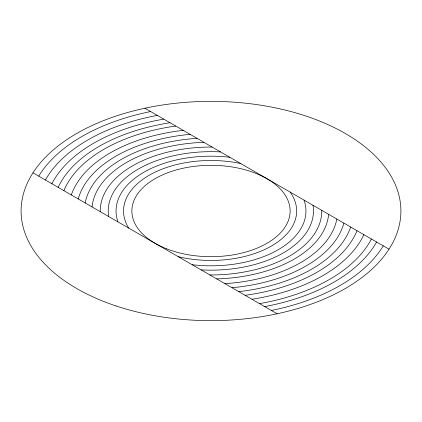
<?xml version="1.0" encoding="UTF-8"?>
<svg xmlns="http://www.w3.org/2000/svg" width="422" height="422" viewBox="0 0 422 422"><rect width="100%" height="100%" fill="white"/><g stroke="black" fill="none" stroke-linecap="round" stroke-linejoin="round"><path stroke-width="0.63" d="M144.883 108.222L389.015 249.175M32.985 172.825L277.117 313.778M304.062 200.123A94.95 54.818 0 0 1 192.163 264.731M117.938 221.877A94.95 54.818 0 0 1 229.837 157.269M321.77 210.346A110.775 63.954 0 0 1 209.871 274.954M100.23 211.654A110.775 63.954 0 0 1 212.129 147.046M336.83 219.044A126.6 73.09 0 0 1 224.931 283.647M85.17 202.956A126.6 73.09 0 0 1 197.069 138.353M350.687 227.041A142.425 82.227 0 0 1 238.789 291.649M71.313 194.959A142.425 82.227 0 0 1 183.211 130.351M363.859 234.648A158.25 91.363 0 0 1 251.96 299.251M58.141 187.352A158.25 91.363 0 0 1 170.04 122.749M376.588 241.996A174.075 100.499 0 0 1 264.689 306.604M45.412 180.004A174.075 100.499 0 0 1 157.311 115.396M312.982 205.277A102.462 59.159 0 0 1 201.083 269.88M290.136 192.084A85.65 49.448 0 0 1 271.562 245.968A85.65 49.448 0 0 1 178.237 256.687M328.601 214.292A117.738 67.974 0 0 1 216.702 278.895M343.898 223.122A134.544 77.68 0 0 1 232 287.73M357.017 230.697A149.947 86.573 0 0 1 245.113 295.3M371.418 239.01A167.592 96.759 0 0 1 259.514 303.613M383.26 245.852A182.531 105.384 0 0 1 271.362 310.455M38.729 176.164A182.531 105.384 0 0 1 150.665 111.54M128.684 228.08A87.47 50.503 0 0 1 149.151 175.294A87.47 50.503 0 0 1 240.587 163.478M108.676 216.528A102.773 59.333 0 0 1 220.574 151.925M92.043 206.928A119.162 68.797 0 0 1 203.942 142.32M78.249 198.962A134.381 77.585 0 0 1 190.148 134.354M63.87 190.66A151.287 87.343 0 0 1 175.768 126.057M51.88 183.739A165.978 95.826 0 0 1 163.783 119.136M166.648 248.832A79.125 45.681 0 0 0 289.925 214.26A79.125 45.681 0 0 0 176.428 169.908A79.125 45.681 0 0 0 166.648 248.832M116.05 305.95A189.9 109.636 0 0 0 400.9 211A189.9 109.636 0 0 0 116.05 116.05A189.9 109.636 0 0 0 116.05 305.95"/></g></svg>
